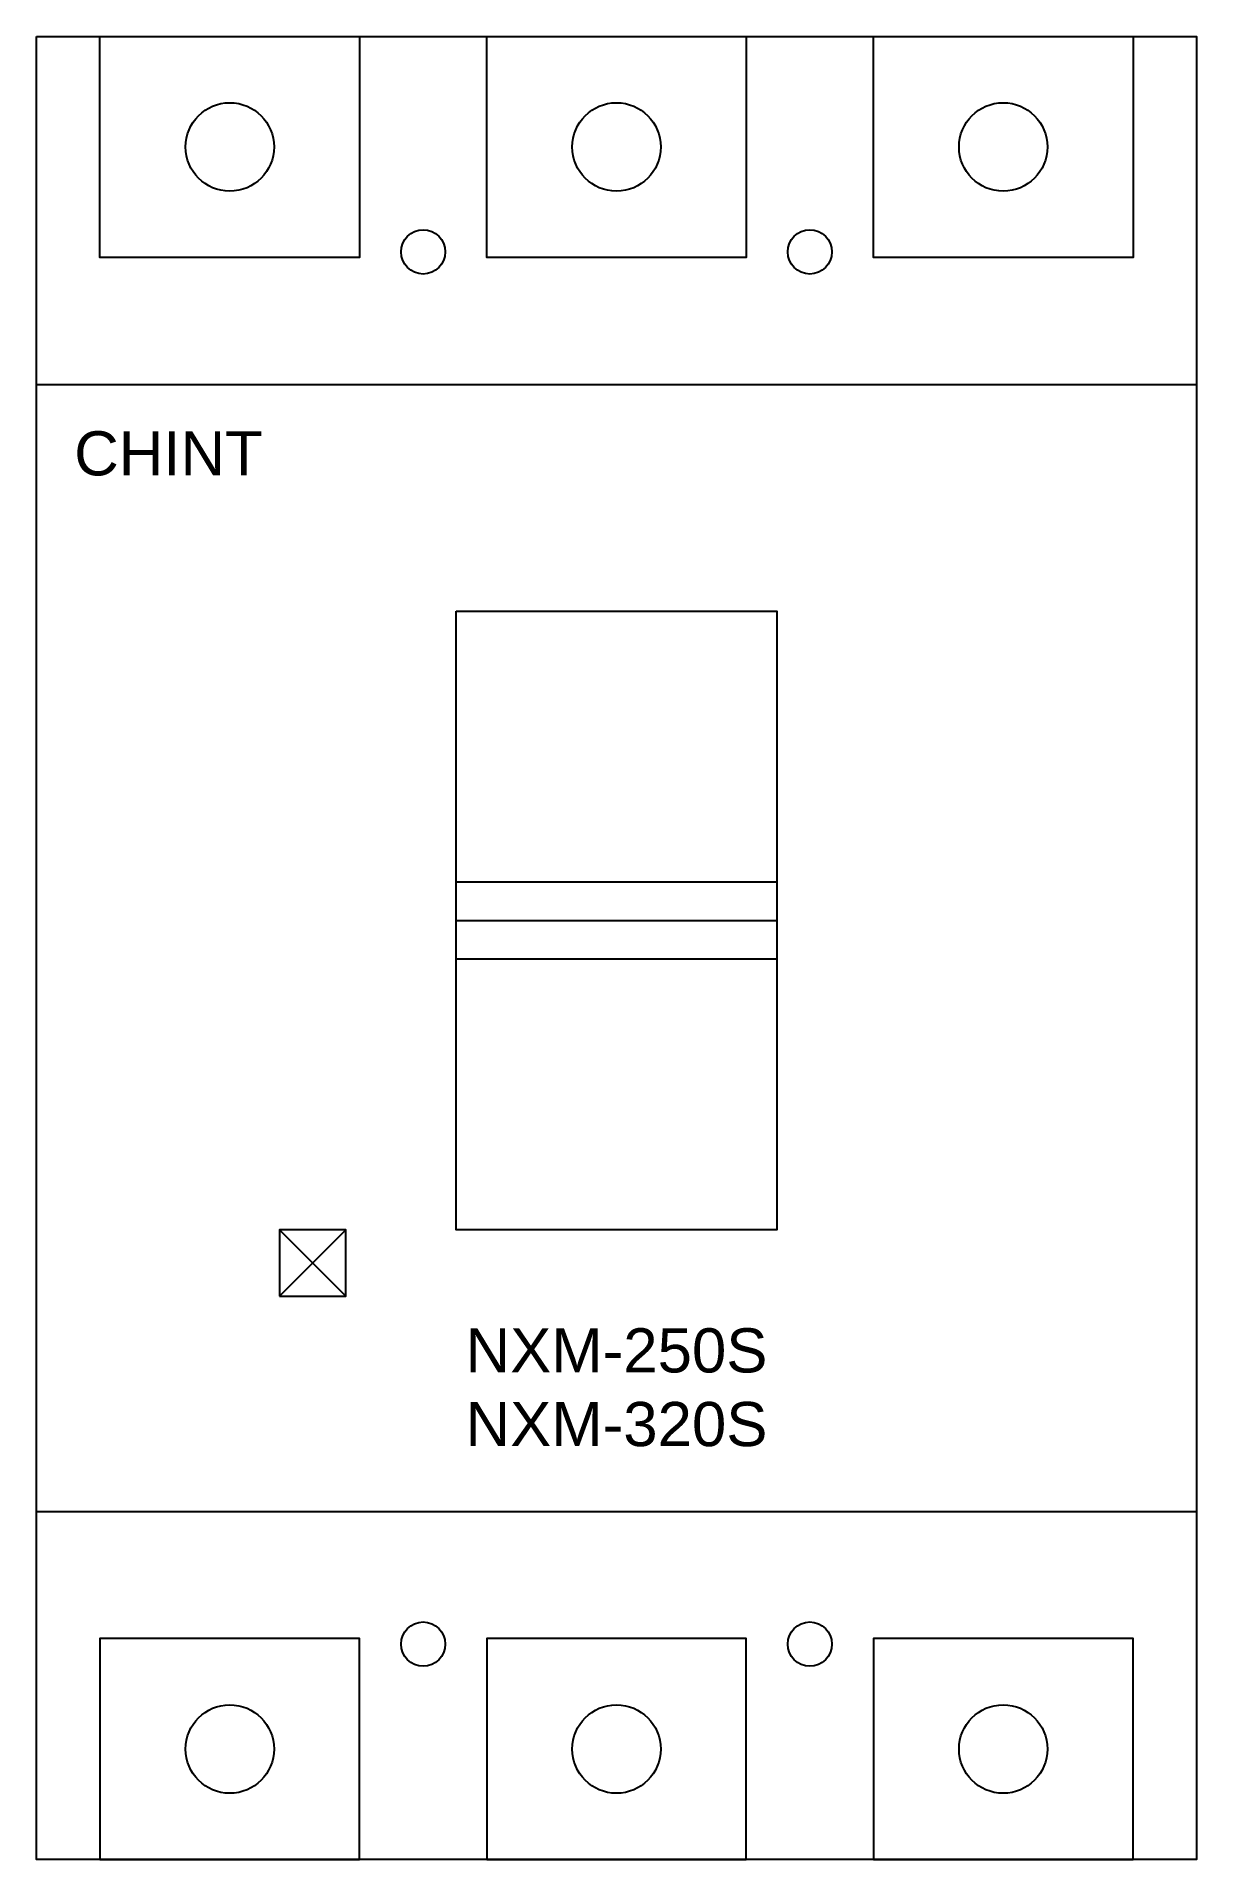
# Model space of a CAD drawing. Header units: inches. Extents: x 0 to 105, y 0 to 165.
import ezdxf

# ---------------------------------------------------------------- set-up
doc = ezdxf.new("R2010")
doc.units = ezdxf.units.IN
doc.styles.add('Arial', font='arial.ttf')

# ---------------------------------------------------------------- blocks, each defined once
blk = doc.blocks.new('nxm-250-320-1')
at = {"color": 7}
for p, q in [((29471.43, -129233.43), (29576.43, -129233.43)), ((29509.43, -129281.93), (29538.43, -129281.93)), ((29493.43, -129315.93), (29499.43, -129309.93)), ((29499.43, -129315.93), (29493.43, -129309.93)), ((29471.43, -129335.43), (29576.43, -129335.43))]:
    blk.add_line(p, q, dxfattribs=at)
for points in [[(29471.43, -129201.93), (29576.43, -129201.93), (29576.43, -129366.93), (29471.43, -129366.93)], [(29509.43, -129253.93), (29538.43, -129253.93), (29538.43, -129309.93), (29509.43, -129309.93)], [(29509.43, -129278.43), (29538.43, -129278.43), (29538.43, -129285.43), (29509.43, -129285.43)], [(29493.43, -129315.93), (29499.43, -129315.93), (29499.43, -129309.93), (29493.43, -129309.93)]]:
    blk.add_lwpolyline(points, close=True, dxfattribs=at)
at = {"color": 1}
for points in [[(29477.18, -129201.93), (29500.68, -129201.93), (29500.68, -129221.93), (29477.18, -129221.93)], [(29477.18, -129366.93), (29500.68, -129366.93), (29500.68, -129346.93), (29477.18, -129346.93)]]:
    blk.add_lwpolyline(points, close=True, dxfattribs=at)
at = {"color": 2}
for points in [[(29512.18, -129201.93), (29535.68, -129201.93), (29535.68, -129221.93), (29512.18, -129221.93)], [(29512.18, -129366.93), (29535.68, -129366.93), (29535.68, -129346.93), (29512.18, -129346.93)]]:
    blk.add_lwpolyline(points, close=True, dxfattribs=at)
at = {"color": 5}
for points in [[(29547.18, -129201.93), (29570.68, -129201.93), (29570.68, -129221.93), (29547.18, -129221.93)], [(29547.18, -129366.93), (29570.68, -129366.93), (29570.68, -129346.93), (29547.18, -129346.93)]]:
    blk.add_lwpolyline(points, close=True, dxfattribs=at)
at = {"color": 1}
for centre in [(29488.93, -129211.93), (29488.93, -129356.93)]:
    blk.add_circle(centre, 4, dxfattribs=at)
at = {"color": 2}
for centre in [(29523.93, -129211.93), (29523.93, -129356.93)]:
    blk.add_circle(centre, 4, dxfattribs=at)
at = {"color": 5}
for centre in [(29558.93, -129211.93), (29558.93, -129356.93)]:
    blk.add_circle(centre, 4, dxfattribs=at)
at = {"color": 7}
for centre in [(29506.43, -129221.43), (29541.43, -129221.43), (29506.43, -129347.43), (29541.43, -129347.43)]:
    blk.add_circle(centre, 2, dxfattribs=at)
at = {"color": 7, "char_height": 4, "width": 17.0686, "attachment_point": 5, "style": 'Arial'}
for s, insert in [('CHINT', (29483.38, -129239.69)), ('NXM-250S\\PNXM-320S', (29523.93, -129324.21))]:
    blk.add_mtext(s, dxfattribs=dict(at, insert=insert))

msp = doc.modelspace()

# ---------------------------------------------------------------- block references
msp.add_blockref('nxm-250-320-1', (-29471.43, 129366.93))

doc.saveas('drawing.dxf')
